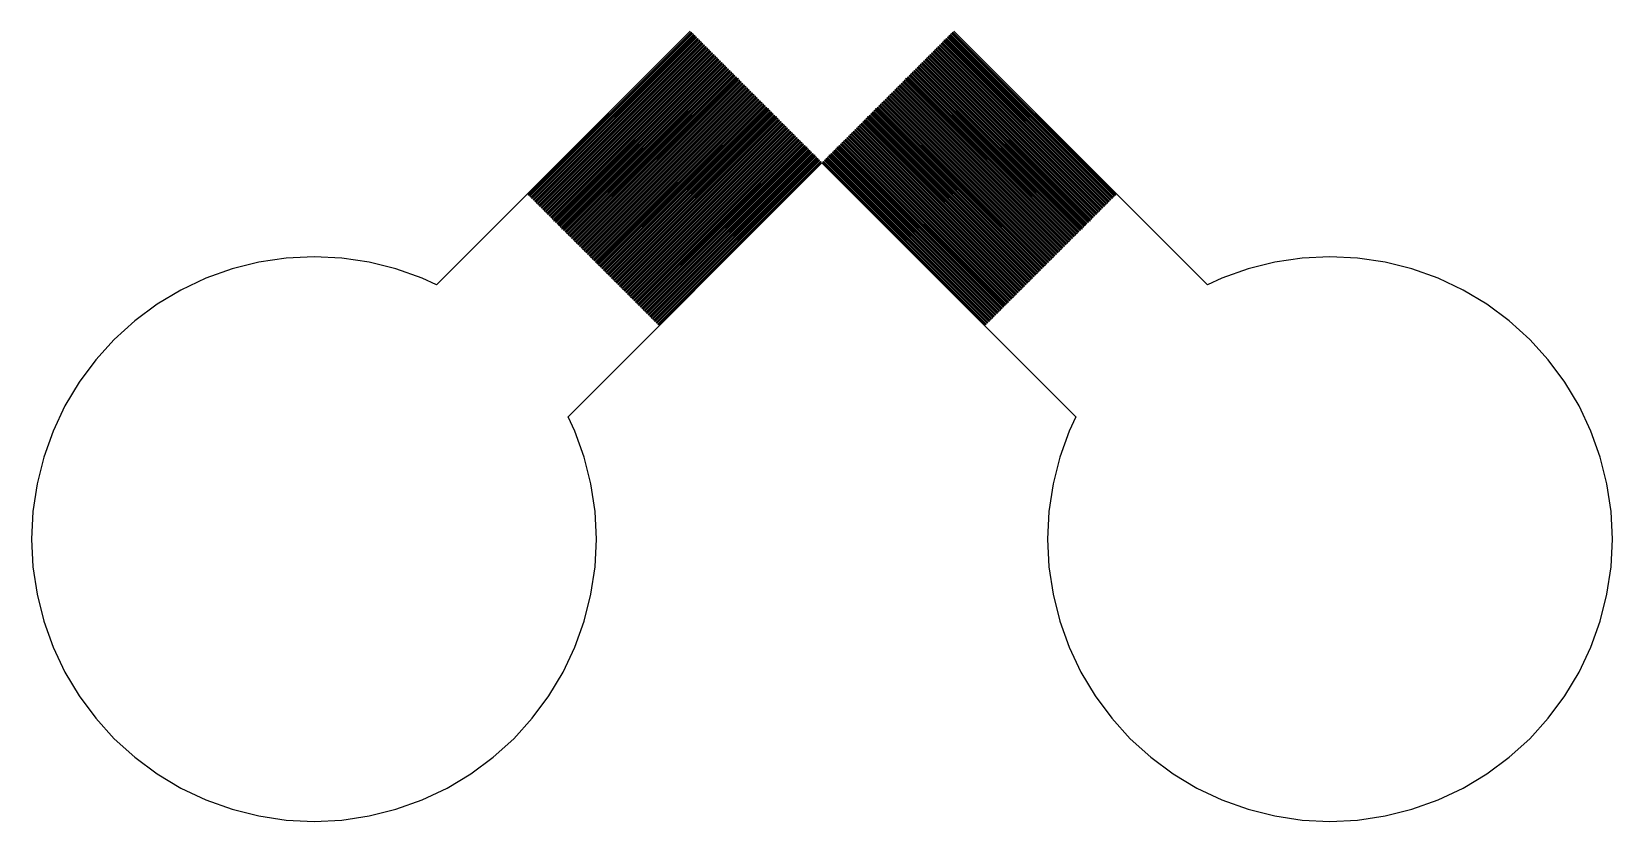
# Model space of a CAD drawing. Extents: x -73 to 181, y -8 to 80.
# Drawn here: x 2 to 16, y 56 to 63 of the extents above; entities that cross this region are included whole.
import ezdxf

# ---------------------------------------------------------------- set-up
doc = ezdxf.new("R2010")
doc.units = 0

msp = doc.modelspace()

# ---------------------------------------------------------------- linework, layer by layer
for p, q in [((7.83327, 63), (5.58597, 60.7527)), ((6.39996, 61.5525), (7.84035, 62.9929)), ((7.84741, 62.9858), (6.40704, 61.5455)), ((6.41411, 61.5384), (7.85448, 62.9788)), ((7.84035, 62.9929), (7.84741, 62.9858)), ((7.85448, 62.9788), (7.86156, 62.9717)), ((10.1384, 62.9717), (10.1455, 62.9788)), ((10.1455, 62.9788), (11.5859, 61.5384)), ((10.1526, 62.9858), (10.1596, 62.9929)), ((11.5929, 61.5455), (10.1526, 62.9858)), ((10.1596, 62.9929), (11.6, 61.5525)), ((12.414, 60.7527), (10.1667, 63)), ((7.86156, 62.9717), (6.42119, 61.5313)), ((6.42825, 61.5243), (7.86862, 62.9646)), ((7.8757, 62.9576), (6.43532, 61.5172)), ((6.4424, 61.5101), (7.88277, 62.9505)), ((7.88985, 62.9434), (6.44946, 61.5031)), ((6.45654, 61.496), (7.89691, 62.9363)), ((7.90399, 62.9293), (6.46361, 61.4889)), ((6.47067, 61.4818), (7.91106, 62.9222)), ((7.91814, 62.9151), (6.47775, 61.4747)), ((6.48482, 61.4677), (7.9252, 62.9081)), ((7.93227, 62.901), (6.49188, 61.4606)), ((6.49896, 61.4535), (7.93935, 62.8939)), ((7.94641, 62.8869), (6.50603, 61.4465)), ((6.51309, 61.4394), (7.95348, 62.8798)), ((7.96056, 62.8727), (6.52017, 61.4323)), ((6.52724, 61.4253), (7.96762, 62.8656)), ((7.97469, 62.8586), (6.53432, 61.4182)), ((6.54138, 61.4111), (7.98177, 62.8515)), ((7.98883, 62.8444), (6.54846, 61.4041)), ((6.55554, 61.397), (7.99591, 62.8374)), ((7.86862, 62.9646), (7.8757, 62.9576)), ((7.88277, 62.9505), (7.88985, 62.9434)), ((7.89691, 62.9363), (7.90399, 62.9293)), ((7.91106, 62.9222), (7.91814, 62.9151)), ((7.9252, 62.9081), (7.93227, 62.901)), ((7.93935, 62.8939), (7.94641, 62.8869)), ((7.95348, 62.8798), (7.96056, 62.8727)), ((7.96762, 62.8656), (7.97469, 62.8586)), ((7.98177, 62.8515), (7.98883, 62.8444)), ((7.99591, 62.8374), (8.00298, 62.8303)), ((9.99701, 62.8303), (10.0041, 62.8374)), ((10.0041, 62.8374), (11.4444, 61.397)), ((10.0112, 62.8444), (10.0182, 62.8515)), ((11.4515, 61.4041), (10.0112, 62.8444)), ((10.0182, 62.8515), (11.4586, 61.4111)), ((10.0253, 62.8586), (10.0324, 62.8656)), ((11.4657, 61.4182), (10.0253, 62.8586)), ((10.0324, 62.8656), (11.4727, 61.4253)), ((10.0394, 62.8727), (10.0465, 62.8798)), ((11.4798, 61.4323), (10.0394, 62.8727)), ((10.0465, 62.8798), (11.4869, 61.4394)), ((10.0536, 62.8869), (10.0606, 62.8939)), ((11.494, 61.4465), (10.0536, 62.8869)), ((10.0606, 62.8939), (11.501, 61.4535)), ((10.0677, 62.901), (10.0748, 62.9081)), ((11.5081, 61.4606), (10.0677, 62.901)), ((10.0748, 62.9081), (11.5152, 61.4677)), ((10.0818, 62.9151), (10.0889, 62.9222)), ((11.5222, 61.4747), (10.0818, 62.9151)), ((10.0889, 62.9222), (11.5293, 61.4818)), ((10.096, 62.9293), (10.1031, 62.9363)), ((11.5364, 61.4889), (10.096, 62.9293)), ((10.1031, 62.9363), (11.5434, 61.496)), ((10.1101, 62.9434), (10.1172, 62.9505)), ((11.5505, 61.5031), (10.1101, 62.9434)), ((10.1172, 62.9505), (11.5576, 61.5101)), ((10.1243, 62.9576), (10.1314, 62.9646)), ((11.5647, 61.5172), (10.1243, 62.9576)), ((10.1314, 62.9646), (11.5717, 61.5243)), ((11.5788, 61.5313), (10.1384, 62.9717)), ((8.00298, 62.8303), (6.56261, 61.3899)), ((6.56967, 61.3828), (8.01004, 62.8232)), ((8.01712, 62.8161), (6.57675, 61.3758)), ((6.58382, 61.3687), (8.02419, 62.8091)), ((8.03127, 62.802), (6.59088, 61.3616)), ((6.59796, 61.3546), (8.03833, 62.7949)), ((8.04541, 62.7879), (6.60503, 61.3475)), ((6.61209, 61.3404), (8.05247, 62.7808)), ((8.05956, 62.7737), (6.61917, 61.3333)), ((6.62624, 61.3263), (8.06662, 62.7666)), ((8.0737, 62.7596), (6.63332, 61.3192)), ((6.64038, 61.3121), (8.08076, 62.7525)), ((8.08783, 62.7454), (6.64745, 61.3051)), ((6.65453, 61.298), (8.09491, 62.7384)), ((8.10197, 62.7313), (6.66159, 61.2909)), ((6.66867, 61.2838), (8.10904, 62.7242)), ((8.11612, 62.7171), (6.67574, 61.2768)), ((6.68282, 61.2697), (8.12318, 62.7101)), ((8.13025, 62.703), (6.68988, 61.2626)), ((6.69696, 61.2556), (8.13733, 62.6959)), ((8.01004, 62.8232), (8.01712, 62.8161)), ((8.02419, 62.8091), (8.03127, 62.802)), ((8.03833, 62.7949), (8.04541, 62.7879)), ((8.05247, 62.7808), (8.05956, 62.7737)), ((8.06662, 62.7666), (8.0737, 62.7596)), ((8.08076, 62.7525), (8.08783, 62.7454)), ((8.09491, 62.7384), (8.10197, 62.7313)), ((8.10904, 62.7242), (8.11612, 62.7171)), ((8.12318, 62.7101), (8.13025, 62.703)), ((8.13733, 62.6959), (8.14439, 62.6889)), ((9.85559, 62.6889), (9.86266, 62.6959)), ((9.86266, 62.6959), (11.303, 61.2556)), ((9.86974, 62.703), (9.8768, 62.7101)), ((11.3101, 61.2626), (9.86974, 62.703)), ((9.8768, 62.7101), (11.3172, 61.2697)), ((9.88387, 62.7171), (9.89095, 62.7242)), ((11.3242, 61.2768), (9.88387, 62.7171)), ((9.89095, 62.7242), (11.3313, 61.2838)), ((9.89801, 62.7313), (9.90508, 62.7384)), ((11.3384, 61.2909), (9.89801, 62.7313)), ((9.90508, 62.7384), (11.3455, 61.298)), ((9.91216, 62.7454), (9.91922, 62.7525)), ((11.3525, 61.3051), (9.91216, 62.7454)), ((9.91922, 62.7525), (11.3596, 61.3121)), ((9.92628, 62.7596), (9.93336, 62.7666)), ((11.3667, 61.3192), (9.92628, 62.7596)), ((9.93336, 62.7666), (11.3737, 61.3263)), ((9.94043, 62.7737), (9.94751, 62.7808)), ((11.3808, 61.3333), (9.94043, 62.7737)), ((9.94751, 62.7808), (11.3879, 61.3404)), ((9.95457, 62.7879), (9.96165, 62.7949)), ((11.395, 61.3475), (9.95457, 62.7879)), ((9.96165, 62.7949), (11.402, 61.3546)), ((9.96872, 62.802), (9.9758, 62.8091)), ((11.4091, 61.3616), (9.96872, 62.802)), ((9.9758, 62.8091), (11.4162, 61.3687)), ((9.98286, 62.8161), (9.98994, 62.8232)), ((11.4232, 61.3758), (9.98286, 62.8161)), ((9.98994, 62.8232), (11.4303, 61.3828)), ((11.4374, 61.3899), (9.99701, 62.8303)), ((8.14439, 62.6889), (6.70403, 61.2485)), ((6.71109, 61.2414), (8.15147, 62.6818)), ((8.15854, 62.6747), (6.71817, 61.2343)), ((6.72523, 61.2273), (8.16562, 62.6676)), ((8.17268, 62.6606), (6.73232, 61.2202)), ((6.73938, 61.2131), (8.17976, 62.6535)), ((8.18683, 62.6464), (6.74644, 61.2061)), ((6.75352, 61.199), (8.19391, 62.6394)), ((8.20097, 62.6323), (6.76059, 61.1919)), ((6.76765, 61.1848), (8.20804, 62.6252)), ((8.21512, 62.6181), (6.77473, 61.1778)), ((6.7818, 61.1707), (8.22218, 62.6111)), ((8.22925, 62.604), (6.78886, 61.1636)), ((6.79594, 61.1566), (8.23633, 62.5969)), ((8.24339, 62.5899), (6.80301, 61.1495)), ((6.81009, 61.1424), (8.25047, 62.5828)), ((8.25754, 62.5757), (6.81715, 61.1353)), ((6.82423, 61.1283), (8.2646, 62.5686)), ((8.27168, 62.5616), (6.8313, 61.1212)), ((8.15147, 62.6818), (8.15854, 62.6747)), ((8.16562, 62.6676), (8.17268, 62.6606)), ((8.17976, 62.6535), (8.18683, 62.6464)), ((8.19391, 62.6394), (8.20097, 62.6323)), ((8.20804, 62.6252), (8.21512, 62.6181)), ((8.22218, 62.6111), (8.22925, 62.604)), ((8.23633, 62.5969), (8.24339, 62.5899)), ((8.25047, 62.5828), (8.25754, 62.5757)), ((8.2646, 62.5686), (8.27168, 62.5616)), ((9.7283, 62.5616), (9.73538, 62.5686)), ((11.1687, 61.1212), (9.7283, 62.5616)), ((9.73538, 62.5686), (11.1758, 61.1283)), ((9.74245, 62.5757), (9.74951, 62.5828)), ((11.1828, 61.1353), (9.74245, 62.5757)), ((9.74951, 62.5828), (11.1899, 61.1424)), ((9.75659, 62.5899), (9.76366, 62.5969)), ((11.197, 61.1495), (9.75659, 62.5899)), ((9.76366, 62.5969), (11.204, 61.1566)), ((9.77074, 62.604), (9.7778, 62.6111)), ((11.2111, 61.1636), (9.77074, 62.604)), ((9.7778, 62.6111), (11.2182, 61.1707)), ((9.78487, 62.6181), (9.79195, 62.6252)), ((11.2253, 61.1778), (9.78487, 62.6181)), ((9.79195, 62.6252), (11.2323, 61.1848)), ((9.79901, 62.6323), (9.80608, 62.6394)), ((11.2394, 61.1919), (9.79901, 62.6323)), ((9.80608, 62.6394), (11.2465, 61.199)), ((9.81316, 62.6464), (9.82022, 62.6535)), ((11.2535, 61.2061), (9.81316, 62.6464)), ((9.82022, 62.6535), (11.2606, 61.2131)), ((9.8273, 62.6606), (9.83437, 62.6676)), ((11.2677, 61.2202), (9.8273, 62.6606)), ((9.83437, 62.6676), (11.2747, 61.2273)), ((9.84145, 62.6747), (9.84851, 62.6818)), ((11.2818, 61.2343), (9.84145, 62.6747)), ((9.84851, 62.6818), (11.2889, 61.2414)), ((11.296, 61.2485), (9.85559, 62.6889)), ((6.83838, 61.1141), (8.27875, 62.5545)), ((8.28581, 62.5474), (6.84544, 61.1071)), ((6.85252, 61.1), (8.29289, 62.5404)), ((8.29996, 62.5333), (6.85959, 61.0929)), ((6.86665, 61.0859), (8.30704, 62.5262)), ((8.3141, 62.5191), (6.87373, 61.0788)), ((6.8808, 61.0717), (8.32118, 62.5121)), ((8.32825, 62.505), (6.88786, 61.0646)), ((6.89494, 61.0576), (8.33533, 62.4979)), ((8.34239, 62.4909), (6.90201, 61.0505)), ((6.90909, 61.0434), (8.34947, 62.4838)), ((8.35654, 62.4767), (6.91615, 61.0363)), ((6.92322, 61.0293), (8.3636, 62.4697)), ((8.37068, 62.4626), (6.9303, 61.0222)), ((6.93736, 61.0151), (8.37775, 62.4555)), ((8.38481, 62.4485), (6.94443, 61.0081)), ((6.95151, 61.001), (8.39189, 62.4414)), ((8.39896, 62.4343), (6.95857, 60.9939)), ((6.96565, 60.9869), (8.40602, 62.4272)), ((8.4131, 62.4202), (6.97272, 60.9798)), ((8.27875, 62.5545), (8.28581, 62.5474)), ((8.29289, 62.5404), (8.29996, 62.5333)), ((8.30704, 62.5262), (8.3141, 62.5191)), ((8.32118, 62.5121), (8.32825, 62.505)), ((8.33533, 62.4979), (8.34239, 62.4909)), ((8.34947, 62.4838), (8.35654, 62.4767)), ((8.3636, 62.4697), (8.37068, 62.4626)), ((8.37775, 62.4555), (8.38481, 62.4485)), ((8.39189, 62.4414), (8.39896, 62.4343)), ((8.40602, 62.4272), (8.4131, 62.4202)), ((9.58688, 62.4202), (9.59396, 62.4272)), ((11.0273, 60.9798), (9.58688, 62.4202)), ((9.59396, 62.4272), (11.0343, 60.9869)), ((9.60103, 62.4343), (9.60809, 62.4414)), ((11.0414, 60.9939), (9.60103, 62.4343)), ((9.60809, 62.4414), (11.0485, 61.001)), ((9.61517, 62.4485), (9.62224, 62.4555)), ((11.0556, 61.0081), (9.61517, 62.4485)), ((9.62224, 62.4555), (11.0626, 61.0151)), ((9.6293, 62.4626), (9.63638, 62.4697)), ((11.0697, 61.0222), (9.6293, 62.4626)), ((9.63638, 62.4697), (11.0768, 61.0293)), ((9.64345, 62.4767), (9.65051, 62.4838)), ((11.0838, 61.0363), (9.64345, 62.4767)), ((9.65051, 62.4838), (11.0909, 61.0434)), ((9.65759, 62.4909), (9.66466, 62.4979)), ((11.098, 61.0505), (9.65759, 62.4909)), ((9.66466, 62.4979), (11.105, 61.0576)), ((9.67174, 62.505), (9.6788, 62.5121)), ((11.1121, 61.0646), (9.67174, 62.505)), ((9.6788, 62.5121), (11.1192, 61.0717)), ((9.68588, 62.5191), (9.69295, 62.5262)), ((11.1263, 61.0788), (9.68588, 62.5191)), ((9.69295, 62.5262), (11.1333, 61.0859)), ((9.70003, 62.5333), (9.70709, 62.5404)), ((11.1404, 61.0929), (9.70003, 62.5333)), ((9.70709, 62.5404), (11.1475, 61.1)), ((9.71417, 62.5474), (9.72124, 62.5545)), ((11.1545, 61.1071), (9.71417, 62.5474)), ((9.72124, 62.5545), (11.1616, 61.1141)), ((6.97978, 60.9727), (8.42017, 62.4131)), ((8.42723, 62.406), (6.98686, 60.9657)), ((6.99393, 60.9586), (8.43431, 62.399)), ((8.44138, 62.3919), (7.00099, 60.9515)), ((7.00807, 60.9444), (8.44846, 62.3848)), ((8.45552, 62.3777), (7.01514, 60.9374)), ((7.0222, 60.9303), (8.46259, 62.3707)), ((8.46967, 62.3636), (7.02928, 60.9232)), ((7.03635, 60.9162), (8.47673, 62.3565)), ((8.4838, 62.3495), (7.04341, 60.9091)), ((7.05049, 60.902), (8.49088, 62.3424)), ((8.49794, 62.3353), (7.05756, 60.8949)), ((7.06464, 60.8879), (8.50502, 62.3282)), ((8.51208, 62.3212), (7.0717, 60.8808)), ((7.07878, 60.8737), (8.51915, 62.3141)), ((8.52623, 62.307), (7.08586, 60.8667)), ((7.09293, 60.8596), (8.53329, 62.3)), ((8.54036, 62.2929), (7.09999, 60.8525)), ((7.10707, 60.8454), (8.54744, 62.2858)), ((8.5545, 62.2787), (7.11414, 60.8384)), ((8.42017, 62.4131), (8.42723, 62.406)), ((8.43431, 62.399), (8.44138, 62.3919)), ((8.44846, 62.3848), (8.45552, 62.3777)), ((8.46259, 62.3707), (8.46967, 62.3636)), ((8.47673, 62.3565), (8.4838, 62.3495)), ((8.49088, 62.3424), (8.49794, 62.3353)), ((8.50502, 62.3282), (8.51208, 62.3212)), ((8.51915, 62.3141), (8.52623, 62.307)), ((8.53329, 62.3), (8.54036, 62.2929)), ((8.54744, 62.2858), (8.5545, 62.2787)), ((9.44548, 62.2787), (9.45255, 62.2858)), ((10.8858, 60.8384), (9.44548, 62.2787)), ((9.45255, 62.2858), (10.8929, 60.8454)), ((9.45963, 62.2929), (9.46669, 62.3)), ((10.9, 60.8525), (9.45963, 62.2929)), ((9.46669, 62.3), (10.9071, 60.8596)), ((9.47375, 62.307), (9.48083, 62.3141)), ((10.9141, 60.8667), (9.47375, 62.307)), ((9.48083, 62.3141), (10.9212, 60.8737)), ((9.4879, 62.3212), (9.49496, 62.3282)), ((10.9283, 60.8808), (9.4879, 62.3212)), ((9.49496, 62.3282), (10.9353, 60.8879)), ((9.50204, 62.3353), (9.50911, 62.3424)), ((10.9424, 60.8949), (9.50204, 62.3353)), ((9.50911, 62.3424), (10.9495, 60.902)), ((9.51619, 62.3495), (9.52325, 62.3565)), ((10.9566, 60.9091), (9.51619, 62.3495)), ((9.52325, 62.3565), (10.9636, 60.9162)), ((9.53032, 62.3636), (9.5374, 62.3707)), ((10.9707, 60.9232), (9.53032, 62.3636)), ((9.5374, 62.3707), (10.9778, 60.9303)), ((9.54446, 62.3777), (9.55153, 62.3848)), ((10.9848, 60.9374), (9.54446, 62.3777)), ((9.55153, 62.3848), (10.9919, 60.9444)), ((9.55861, 62.3919), (9.56567, 62.399)), ((10.999, 60.9515), (9.55861, 62.3919)), ((9.56567, 62.399), (11.0061, 60.9586)), ((9.57275, 62.406), (9.57982, 62.4131)), ((11.0131, 60.9657), (9.57275, 62.406)), ((9.57982, 62.4131), (11.0202, 60.9727)), ((7.1212, 60.8313), (8.56158, 62.2717)), ((8.56865, 62.2646), (7.12828, 60.8242)), ((7.13535, 60.8172), (8.57573, 62.2575)), ((8.58279, 62.2505), (7.14241, 60.8101)), ((7.14949, 60.803), (8.58987, 62.2434)), ((8.59694, 62.2363), (7.15656, 60.7959)), ((7.16364, 60.7889), (8.60402, 62.2292)), ((8.61108, 62.2222), (7.1707, 60.7818)), ((7.17776, 60.7747), (8.61815, 62.2151)), ((8.62523, 62.208), (7.18484, 60.7677)), ((7.19191, 60.7606), (8.63229, 62.201)), ((8.63936, 62.1939), (7.19899, 60.7535)), ((7.20605, 60.7464), (8.64644, 62.1868)), ((8.6535, 62.1798), (7.21313, 60.7394)), ((7.2202, 60.7323), (8.66057, 62.1727)), ((8.66765, 62.1656), (7.22728, 60.7252)), ((7.23434, 60.7182), (8.67471, 62.1585)), ((8.68179, 62.1515), (7.24142, 60.7111)), ((7.24849, 60.704), (8.68886, 62.1444)), ((8.69594, 62.1373), (7.25555, 60.697)), ((8.56158, 62.2717), (8.56865, 62.2646)), ((8.57573, 62.2575), (8.58279, 62.2505)), ((8.58987, 62.2434), (8.59694, 62.2363)), ((8.60402, 62.2292), (8.61108, 62.2222)), ((8.61815, 62.2151), (8.62523, 62.208)), ((8.63229, 62.201), (8.63936, 62.1939)), ((8.64644, 62.1868), (8.6535, 62.1798)), ((8.66057, 62.1727), (8.66765, 62.1656)), ((8.67471, 62.1585), (8.68179, 62.1515)), ((8.68886, 62.1444), (8.69594, 62.1373)), ((9.30405, 62.1373), (9.31113, 62.1444)), ((10.7444, 60.697), (9.30405, 62.1373)), ((9.31113, 62.1444), (10.7515, 60.704)), ((9.31819, 62.1515), (9.32527, 62.1585)), ((10.7586, 60.7111), (9.31819, 62.1515)), ((9.32527, 62.1585), (10.7656, 60.7182)), ((9.33234, 62.1656), (9.33942, 62.1727)), ((10.7727, 60.7252), (9.33234, 62.1656)), ((9.33942, 62.1727), (10.7798, 60.7323)), ((9.34648, 62.1798), (9.35355, 62.1868)), ((10.7868, 60.7394), (9.34648, 62.1798)), ((9.35355, 62.1868), (10.7939, 60.7464)), ((9.36063, 62.1939), (9.36769, 62.201)), ((10.801, 60.7535), (9.36063, 62.1939)), ((9.36769, 62.201), (10.8081, 60.7606)), ((9.37476, 62.208), (9.38184, 62.2151)), ((10.8151, 60.7677), (9.37476, 62.208)), ((9.38184, 62.2151), (10.8222, 60.7747)), ((9.3889, 62.2222), (9.39597, 62.2292)), ((10.8293, 60.7818), (9.3889, 62.2222)), ((9.39597, 62.2292), (10.8363, 60.7889)), ((9.40305, 62.2363), (9.41011, 62.2434)), ((10.8434, 60.7959), (9.40305, 62.2363)), ((9.41011, 62.2434), (10.8505, 60.803)), ((9.41719, 62.2505), (9.42426, 62.2575)), ((10.8576, 60.8101), (9.41719, 62.2505)), ((9.42426, 62.2575), (10.8646, 60.8172)), ((9.43134, 62.2646), (9.4384, 62.2717)), ((10.8717, 60.8242), (9.43134, 62.2646)), ((9.4384, 62.2717), (10.8788, 60.8313)), ((7.26263, 60.6899), (8.703, 62.1302)), ((8.71008, 62.1232), (7.2697, 60.6828)), ((7.27676, 60.6757), (8.71715, 62.1161)), ((8.72423, 62.109), (7.28384, 60.6687)), ((7.29091, 60.6616), (8.73129, 62.102)), ((8.73836, 62.0949), (7.29797, 60.6545)), ((7.30505, 60.6474), (8.74544, 62.0878)), ((8.7525, 62.0808), (7.31212, 60.6404)), ((7.31918, 60.6333), (8.75957, 62.0737)), ((8.76665, 62.0666), (7.32626, 60.6262)), ((7.33333, 60.6192), (8.77371, 62.0596)), ((8.78079, 62.0525), (7.34041, 60.6121)), ((7.34747, 60.605), (8.78786, 62.0454)), ((8.79492, 62.0383), (7.35455, 60.598)), ((7.36162, 60.5909), (8.802, 62.0313)), ((8.80907, 62.0242), (7.3687, 60.5838)), ((7.37576, 60.5768), (8.81613, 62.0171)), ((8.82321, 62.01), (7.38284, 60.5697)), ((7.38991, 60.5626), (8.83028, 62.003)), ((8.83736, 61.9959), (7.39697, 60.5555)), ((8.703, 62.1302), (8.71008, 62.1232)), ((8.71715, 62.1161), (8.72423, 62.109)), ((8.73129, 62.102), (8.73836, 62.0949)), ((8.74544, 62.0878), (8.7525, 62.0808)), ((8.75957, 62.0737), (8.76665, 62.0666)), ((8.77371, 62.0596), (8.78079, 62.0525)), ((8.78786, 62.0454), (8.79492, 62.0383)), ((8.802, 62.0313), (8.80907, 62.0242)), ((8.81613, 62.0171), (8.82321, 62.01)), ((8.83028, 62.003), (8.83736, 61.9959)), ((9.16263, 61.9959), (9.16971, 62.003)), ((10.603, 60.5555), (9.16263, 61.9959)), ((9.16971, 62.003), (10.6101, 60.5626)), ((9.17677, 62.01), (9.18385, 62.0171)), ((10.6171, 60.5697), (9.17677, 62.01)), ((9.18385, 62.0171), (10.6242, 60.5768)), ((9.19092, 62.0242), (9.19798, 62.0313)), ((10.6313, 60.5838), (9.19092, 62.0242)), ((9.19798, 62.0313), (10.6384, 60.5909)), ((9.20506, 62.0383), (9.21213, 62.0454)), ((10.6454, 60.598), (9.20506, 62.0383)), ((9.21213, 62.0454), (10.6525, 60.605)), ((9.21919, 62.0525), (9.22627, 62.0596)), ((10.6596, 60.6121), (9.21919, 62.0525)), ((9.22627, 62.0596), (10.6667, 60.6192)), ((9.23334, 62.0666), (9.24042, 62.0737)), ((10.6737, 60.6262), (9.23334, 62.0666)), ((9.24042, 62.0737), (10.6808, 60.6333)), ((9.24748, 62.0808), (9.25455, 62.0878)), ((10.6879, 60.6404), (9.24748, 62.0808)), ((9.25455, 62.0878), (10.6949, 60.6474)), ((9.26163, 62.0949), (9.26869, 62.102)), ((10.702, 60.6545), (9.26163, 62.0949)), ((9.26869, 62.102), (10.7091, 60.6616)), ((9.27576, 62.109), (9.28284, 62.1161)), ((10.7161, 60.6687), (9.27576, 62.109)), ((9.28284, 62.1161), (10.7232, 60.6757)), ((9.2899, 62.1232), (9.29698, 62.1302)), ((10.7303, 60.6828), (9.2899, 62.1232)), ((9.29698, 62.1302), (10.7374, 60.6899)), ((7.40405, 60.5485), (8.84442, 61.9888)), ((8.8515, 61.9818), (7.41112, 60.5414)), ((7.4182, 60.5343), (8.85857, 61.9747)), ((8.86565, 61.9676), (7.42526, 60.5272)), ((7.43233, 60.5202), (8.87271, 61.9606)), ((8.87979, 61.9535), (7.43941, 60.5131)), ((7.44647, 60.506), (8.88686, 61.9464)), ((8.89392, 61.9393), (7.45354, 60.499)), ((7.46062, 60.4919), (8.901, 61.9323)), ((8.90807, 61.9252), (7.46768, 60.4848)), ((7.47475, 60.4778), (8.91513, 61.9181)), ((8.92221, 61.9111), (7.48183, 60.4707)), ((7.48889, 60.4636), (8.92928, 61.904)), ((8.93634, 61.8969), (7.49597, 60.4565)), ((7.50305, 60.4495), (8.94342, 61.8898)), ((8.95049, 61.8828), (7.51012, 60.4424)), ((7.5172, 60.4353), (8.95757, 61.8757)), ((8.96463, 61.8686), (7.52426, 60.4283)), ((7.53133, 60.4212), (8.97169, 61.8616)), ((8.84442, 61.9888), (8.8515, 61.9818)), ((8.85857, 61.9747), (8.86565, 61.9676)), ((8.87271, 61.9606), (8.87979, 61.9535)), ((8.88686, 61.9464), (8.89392, 61.9393)), ((8.901, 61.9323), (8.90807, 61.9252)), ((8.91513, 61.9181), (8.92221, 61.9111)), ((8.92928, 61.904), (8.93634, 61.8969)), ((8.94342, 61.8898), (8.95049, 61.8828)), ((8.95757, 61.8757), (8.96463, 61.8686)), ((8.97169, 61.8616), (8.97878, 61.8545)), ((9.02121, 61.8545), (9.02829, 61.8616)), ((9.02829, 61.8616), (10.4687, 60.4212)), ((9.03535, 61.8686), (9.04242, 61.8757)), ((10.4757, 60.4283), (9.03535, 61.8686)), ((9.04242, 61.8757), (10.4828, 60.4353)), ((9.0495, 61.8828), (9.05656, 61.8898)), ((10.4899, 60.4424), (9.0495, 61.8828)), ((9.05656, 61.8898), (10.4969, 60.4495)), ((9.06364, 61.8969), (9.07071, 61.904)), ((10.504, 60.4565), (9.06364, 61.8969)), ((9.07071, 61.904), (10.5111, 60.4636)), ((9.07777, 61.9111), (9.08485, 61.9181)), ((10.5182, 60.4707), (9.07777, 61.9111)), ((9.08485, 61.9181), (10.5252, 60.4778)), ((9.09192, 61.9252), (9.09898, 61.9323)), ((10.5323, 60.4848), (9.09192, 61.9252)), ((9.09898, 61.9323), (10.5394, 60.4919)), ((9.10606, 61.9393), (9.11313, 61.9464)), ((10.5464, 60.499), (9.10606, 61.9393)), ((9.11313, 61.9464), (10.5535, 60.506)), ((9.12019, 61.9535), (9.12727, 61.9606)), ((10.5606, 60.5131), (9.12019, 61.9535)), ((9.12727, 61.9606), (10.5677, 60.5202)), ((9.13434, 61.9676), (9.14142, 61.9747)), ((10.5747, 60.5272), (9.13434, 61.9676)), ((9.14142, 61.9747), (10.5818, 60.5343)), ((9.14848, 61.9818), (9.15556, 61.9888)), ((10.5889, 60.5414), (9.14848, 61.9818)), ((9.15556, 61.9888), (10.5959, 60.5485)), ((6.75269, 59.586), (9, 61.8333)), ((8.97878, 61.8545), (7.53841, 60.4141)), ((7.54547, 60.407), (8.98584, 61.8474)), ((8.99292, 61.8403), (7.55254, 60.4)), ((8.98584, 61.8474), (8.99292, 61.8403)), ((9, 61.8333), (11.2473, 59.586)), ((9.00706, 61.8403), (9.01414, 61.8474)), ((10.4474, 60.4), (9.00706, 61.8403)), ((9.01414, 61.8474), (10.4545, 60.407)), ((10.4616, 60.4141), (9.02121, 61.8545)), ((6.40704, 61.5455), (6.39996, 61.5525)), ((6.42119, 61.5313), (6.41411, 61.5384)), ((6.43532, 61.5172), (6.42825, 61.5243)), ((6.44946, 61.5031), (6.4424, 61.5101)), ((6.46361, 61.4889), (6.45654, 61.496)), ((6.47775, 61.4747), (6.47067, 61.4818)), ((6.49188, 61.4606), (6.48482, 61.4677)), ((6.50603, 61.4465), (6.49896, 61.4535)), ((6.52017, 61.4323), (6.51309, 61.4394)), ((11.4869, 61.4394), (11.4798, 61.4323)), ((11.501, 61.4535), (11.494, 61.4465)), ((11.5152, 61.4677), (11.5081, 61.4606)), ((11.5293, 61.4818), (11.5222, 61.4747)), ((11.5434, 61.496), (11.5364, 61.4889)), ((11.5576, 61.5101), (11.5505, 61.5031)), ((11.5717, 61.5243), (11.5647, 61.5172)), ((11.5859, 61.5384), (11.5788, 61.5313)), ((11.6, 61.5525), (11.5929, 61.5455)), ((6.53432, 61.4182), (6.52724, 61.4253)), ((6.54846, 61.4041), (6.54138, 61.4111)), ((6.56261, 61.3899), (6.55554, 61.397)), ((6.57675, 61.3758), (6.56967, 61.3828)), ((6.59088, 61.3616), (6.58382, 61.3687)), ((6.60503, 61.3475), (6.59796, 61.3546)), ((6.61917, 61.3333), (6.61209, 61.3404)), ((6.63332, 61.3192), (6.62624, 61.3263)), ((6.64745, 61.3051), (6.64038, 61.3121)), ((6.66159, 61.2909), (6.65453, 61.298)), ((11.3455, 61.298), (11.3384, 61.2909)), ((11.3596, 61.3121), (11.3525, 61.3051)), ((11.3737, 61.3263), (11.3667, 61.3192)), ((11.3879, 61.3404), (11.3808, 61.3333)), ((11.402, 61.3546), (11.395, 61.3475)), ((11.4162, 61.3687), (11.4091, 61.3616)), ((11.4303, 61.3828), (11.4232, 61.3758)), ((11.4444, 61.397), (11.4374, 61.3899)), ((11.4586, 61.4111), (11.4515, 61.4041)), ((11.4727, 61.4253), (11.4657, 61.4182)), ((6.67574, 61.2768), (6.66867, 61.2838)), ((6.68988, 61.2626), (6.68282, 61.2697)), ((6.70403, 61.2485), (6.69696, 61.2556)), ((6.71817, 61.2343), (6.71109, 61.2414)), ((6.73232, 61.2202), (6.72523, 61.2273)), ((6.74644, 61.2061), (6.73938, 61.2131)), ((6.76059, 61.1919), (6.75352, 61.199)), ((6.77473, 61.1778), (6.76765, 61.1848)), ((6.78886, 61.1636), (6.7818, 61.1707)), ((6.80301, 61.1495), (6.79594, 61.1566)), ((11.204, 61.1566), (11.197, 61.1495)), ((11.2182, 61.1707), (11.2111, 61.1636)), ((11.2323, 61.1848), (11.2253, 61.1778)), ((11.2465, 61.199), (11.2394, 61.1919)), ((11.2606, 61.2131), (11.2535, 61.2061)), ((11.2747, 61.2273), (11.2677, 61.2202)), ((11.2889, 61.2414), (11.2818, 61.2343)), ((11.303, 61.2556), (11.296, 61.2485)), ((11.3172, 61.2697), (11.3101, 61.2626)), ((11.3313, 61.2838), (11.3242, 61.2768)), ((6.81715, 61.1353), (6.81009, 61.1424)), ((6.8313, 61.1212), (6.82423, 61.1283)), ((6.84544, 61.1071), (6.83838, 61.1141)), ((6.85959, 61.0929), (6.85252, 61.1)), ((6.87373, 61.0788), (6.86665, 61.0859)), ((6.88786, 61.0646), (6.8808, 61.0717)), ((6.90201, 61.0505), (6.89494, 61.0576)), ((6.91615, 61.0363), (6.90909, 61.0434)), ((6.9303, 61.0222), (6.92322, 61.0293)), ((11.0768, 61.0293), (11.0697, 61.0222)), ((11.0909, 61.0434), (11.0838, 61.0363)), ((11.105, 61.0576), (11.098, 61.0505)), ((11.1192, 61.0717), (11.1121, 61.0646)), ((11.1333, 61.0859), (11.1263, 61.0788)), ((11.1475, 61.1), (11.1404, 61.0929)), ((11.1616, 61.1141), (11.1545, 61.1071)), ((11.1758, 61.1283), (11.1687, 61.1212)), ((11.1899, 61.1424), (11.1828, 61.1353)), ((3.7771, 60.8951), (3.5461, 60.8125)), ((4.01508, 60.9547), (3.7771, 60.8951)), ((4.25777, 60.9908), (4.01508, 60.9547)), ((4.50281, 61.0028), (4.25777, 60.9908)), ((4.74786, 60.9908), (4.50281, 61.0028)), ((4.99054, 60.9548), (4.74786, 60.9908)), ((5.22852, 60.8951), (4.99054, 60.9548)), ((5.45952, 60.8125), (5.22852, 60.8951)), ((6.94443, 61.0081), (6.93736, 61.0151)), ((6.95857, 60.9939), (6.95151, 61.001)), ((6.97272, 60.9798), (6.96565, 60.9869)), ((6.98686, 60.9657), (6.97978, 60.9727)), ((7.00099, 60.9515), (6.99393, 60.9586)), ((7.01514, 60.9374), (7.00807, 60.9444)), ((7.02928, 60.9232), (7.0222, 60.9303)), ((7.04341, 60.9091), (7.03635, 60.9162)), ((7.05756, 60.8949), (7.05049, 60.902)), ((7.0717, 60.8808), (7.06464, 60.8879)), ((10.9353, 60.8879), (10.9283, 60.8808)), ((10.9495, 60.902), (10.9424, 60.8949)), ((10.9636, 60.9162), (10.9566, 60.9091)), ((10.9778, 60.9303), (10.9707, 60.9232)), ((10.9919, 60.9444), (10.9848, 60.9374)), ((11.0061, 60.9586), (10.999, 60.9515)), ((11.0202, 60.9727), (11.0131, 60.9657)), ((11.0343, 60.9869), (11.0273, 60.9798)), ((11.0485, 61.001), (11.0414, 60.9939)), ((11.0626, 61.0151), (11.0556, 61.0081)), ((12.7715, 60.8951), (12.5405, 60.8125)), ((13.0094, 60.9548), (12.7715, 60.8951)), ((13.2521, 60.9908), (13.0094, 60.9548)), ((13.4972, 61.0028), (13.2521, 60.9908)), ((13.7422, 60.9908), (13.4972, 61.0028)), ((13.9849, 60.9547), (13.7422, 60.9908)), ((14.2229, 60.8951), (13.9849, 60.9547)), ((14.4539, 60.8125), (14.2229, 60.8951)), ((3.5461, 60.8125), (3.32431, 60.7076)), ((5.58597, 60.7527), (5.45952, 60.8125)), ((7.08586, 60.8667), (7.07878, 60.8737)), ((7.09999, 60.8525), (7.09293, 60.8596)), ((7.11414, 60.8384), (7.10707, 60.8454)), ((7.12828, 60.8242), (7.1212, 60.8313)), ((7.14241, 60.8101), (7.13535, 60.8172)), ((7.15656, 60.7959), (7.14949, 60.803)), ((7.1707, 60.7818), (7.16364, 60.7889)), ((7.18484, 60.7677), (7.17776, 60.7747)), ((7.19899, 60.7535), (7.19191, 60.7606)), ((7.21313, 60.7394), (7.20605, 60.7464)), ((10.7939, 60.7464), (10.7868, 60.7394)), ((10.8081, 60.7606), (10.801, 60.7535)), ((10.8222, 60.7747), (10.8151, 60.7677)), ((10.8363, 60.7889), (10.8293, 60.7818)), ((10.8505, 60.803), (10.8434, 60.7959)), ((10.8646, 60.8172), (10.8576, 60.8101)), ((10.8788, 60.8313), (10.8717, 60.8242)), ((10.8929, 60.8454), (10.8858, 60.8384)), ((10.9071, 60.8596), (10.9, 60.8525)), ((10.9212, 60.8737), (10.9141, 60.8667)), ((12.5405, 60.8125), (12.414, 60.7527)), ((14.6757, 60.7076), (14.4539, 60.8125)), ((3.32431, 60.7076), (3.11388, 60.5815)), ((7.22728, 60.7252), (7.2202, 60.7323)), ((7.24142, 60.7111), (7.23434, 60.7182)), ((7.25555, 60.697), (7.24849, 60.704)), ((7.2697, 60.6828), (7.26263, 60.6899)), ((7.28384, 60.6687), (7.27676, 60.6757)), ((7.29797, 60.6545), (7.29091, 60.6616)), ((7.31212, 60.6404), (7.30505, 60.6474)), ((7.32626, 60.6262), (7.31918, 60.6333)), ((7.34041, 60.6121), (7.33333, 60.6192)), ((7.35455, 60.598), (7.34747, 60.605)), ((10.6525, 60.605), (10.6454, 60.598)), ((10.6667, 60.6192), (10.6596, 60.6121)), ((10.6808, 60.6333), (10.6737, 60.6262)), ((10.6949, 60.6474), (10.6879, 60.6404)), ((10.7091, 60.6616), (10.702, 60.6545)), ((10.7232, 60.6757), (10.7161, 60.6687)), ((10.7374, 60.6899), (10.7303, 60.6828)), ((10.7515, 60.704), (10.7444, 60.697)), ((10.7656, 60.7182), (10.7586, 60.7111)), ((10.7798, 60.7323), (10.7727, 60.7252)), ((14.8861, 60.5815), (14.6757, 60.7076)), ((3.11388, 60.5815), (2.91682, 60.4353)), ((7.3687, 60.5838), (7.36162, 60.5909)), ((7.38284, 60.5697), (7.37576, 60.5768)), ((7.39697, 60.5555), (7.38991, 60.5626)), ((7.41112, 60.5414), (7.40405, 60.5485)), ((7.42526, 60.5272), (7.4182, 60.5343)), ((7.43941, 60.5131), (7.43233, 60.5202)), ((7.45354, 60.499), (7.44647, 60.506)), ((7.46768, 60.4848), (7.46062, 60.4919)), ((7.48183, 60.4707), (7.47475, 60.4778)), ((7.49597, 60.4565), (7.48889, 60.4636)), ((10.5111, 60.4636), (10.504, 60.4565)), ((10.5252, 60.4778), (10.5182, 60.4707)), ((10.5394, 60.4919), (10.5323, 60.4848)), ((10.5535, 60.506), (10.5464, 60.499)), ((10.5677, 60.5202), (10.5606, 60.5131)), ((10.5818, 60.5343), (10.5747, 60.5272)), ((10.5959, 60.5485), (10.5889, 60.5414)), ((10.6101, 60.5626), (10.603, 60.5555)), ((10.6242, 60.5768), (10.6171, 60.5697)), ((10.6384, 60.5909), (10.6313, 60.5838)), ((15.0832, 60.4353), (14.8861, 60.5815)), ((2.91682, 60.4353), (2.73503, 60.2706)), ((7.51012, 60.4424), (7.50305, 60.4495)), ((7.52426, 60.4283), (7.5172, 60.4353)), ((7.53841, 60.4141), (7.53133, 60.4212)), ((7.55254, 60.4), (7.54547, 60.407)), ((10.4545, 60.407), (10.4474, 60.4)), ((10.4687, 60.4212), (10.4616, 60.4141)), ((10.4828, 60.4353), (10.4757, 60.4283)), ((10.4969, 60.4495), (10.4899, 60.4424)), ((15.265, 60.2706), (15.0832, 60.4353)), ((2.73503, 60.2706), (2.57027, 60.0888)), ((15.4297, 60.0888), (15.265, 60.2706)), ((2.57027, 60.0888), (2.42413, 59.8917)), ((15.5759, 59.8917), (15.4297, 60.0888)), ((2.42413, 59.8917), (2.29799, 59.6813)), ((15.702, 59.6813), (15.5759, 59.8917)), ((2.29799, 59.6813), (2.19312, 59.4595)), ((15.8069, 59.4595), (15.702, 59.6813)), ((6.81248, 59.4595), (6.75269, 59.586)), ((11.2473, 59.586), (11.1875, 59.4595)), ((2.19312, 59.4595), (2.11046, 59.2285)), ((6.89514, 59.2285), (6.81248, 59.4595)), ((11.1875, 59.4595), (11.1048, 59.2285)), ((15.8895, 59.2285), (15.8069, 59.4595)), ((2.11046, 59.2285), (2.05084, 58.9905)), ((6.95476, 58.9905), (6.89514, 59.2285)), ((11.1048, 59.2285), (11.0452, 58.9905)), ((15.9491, 58.9905), (15.8895, 59.2285)), ((2.05084, 58.9905), (2.01485, 58.7478)), ((6.99075, 58.7479), (6.95476, 58.9905)), ((11.0452, 58.9905), (11.0092, 58.7479)), ((15.9851, 58.7478), (15.9491, 58.9905)), ((2.01485, 58.7478), (2.00281, 58.5028)), ((7.00279, 58.5028), (6.99075, 58.7479)), ((11.0092, 58.7479), (10.9972, 58.5028)), ((15.9972, 58.5028), (15.9851, 58.7478)), ((2.00281, 58.5028), (2.01485, 58.2578)), ((6.99077, 58.2578), (7.00279, 58.5028)), ((10.9972, 58.5028), (11.0092, 58.2578)), ((15.9851, 58.2578), (15.9972, 58.5028)), ((2.01485, 58.2578), (2.05084, 58.0151)), ((6.95474, 58.0151), (6.99077, 58.2578)), ((11.0092, 58.2578), (11.0452, 58.0151)), ((15.9491, 58.0151), (15.9851, 58.2578)), ((2.05084, 58.0151), (2.11046, 57.7771)), ((6.89514, 57.7771), (6.95474, 58.0151)), ((11.0452, 58.0151), (11.1048, 57.7771)), ((15.8895, 57.7771), (15.9491, 58.0151)), ((2.11046, 57.7771), (2.19312, 57.5461)), ((6.81248, 57.5461), (6.89514, 57.7771)), ((11.1048, 57.7771), (11.1875, 57.5461)), ((15.8069, 57.5461), (15.8895, 57.7771)), ((2.19312, 57.5461), (2.29799, 57.3243)), ((6.7076, 57.3243), (6.81248, 57.5461)), ((11.1875, 57.5461), (11.2924, 57.3243)), ((15.702, 57.3243), (15.8069, 57.5461)), ((2.29799, 57.3243), (2.42413, 57.1139)), ((6.58147, 57.1139), (6.7076, 57.3243)), ((11.2924, 57.3243), (11.4185, 57.1139)), ((15.5759, 57.1139), (15.702, 57.3243)), ((2.42413, 57.1139), (2.57027, 56.9168)), ((6.43533, 56.9168), (6.58147, 57.1139)), ((11.4185, 57.1139), (11.5647, 56.9168)), ((15.4297, 56.9168), (15.5759, 57.1139)), ((2.57027, 56.9168), (2.73503, 56.735)), ((6.27057, 56.735), (6.43533, 56.9168)), ((11.5647, 56.9168), (11.7294, 56.735)), ((15.265, 56.735), (15.4297, 56.9168)), ((2.73503, 56.735), (2.91681, 56.5703)), ((6.08878, 56.5703), (6.27057, 56.735)), ((11.7294, 56.735), (11.9112, 56.5703)), ((15.0832, 56.5703), (15.265, 56.735)), ((2.91681, 56.5703), (3.11388, 56.4241)), ((5.89171, 56.4241), (6.08878, 56.5703)), ((11.9112, 56.5703), (12.1083, 56.4241)), ((14.8861, 56.4241), (15.0832, 56.5703)), ((3.11388, 56.4241), (3.3243, 56.298)), ((5.68129, 56.298), (5.89171, 56.4241)), ((12.1083, 56.4241), (12.3187, 56.298)), ((14.6757, 56.298), (14.8861, 56.4241)), ((3.3243, 56.298), (3.54608, 56.1931)), ((5.4595, 56.1931), (5.68129, 56.298)), ((12.3187, 56.298), (12.5405, 56.1931)), ((14.4539, 56.1931), (14.6757, 56.298)), ((3.54608, 56.1931), (3.77708, 56.1105)), ((5.2285, 56.1105), (5.4595, 56.1931)), ((12.5405, 56.1931), (12.7715, 56.1105)), ((14.2229, 56.1105), (14.4539, 56.1931)), ((3.77708, 56.1105), (4.01508, 56.0508)), ((4.01508, 56.0508), (4.25775, 56.0148)), ((4.25775, 56.0148), (4.50279, 56.0028)), ((4.50279, 56.0028), (4.74785, 56.0148)), ((4.74785, 56.0148), (4.99051, 56.0508)), ((4.99051, 56.0508), (5.2285, 56.1105)), ((12.7715, 56.1105), (13.0095, 56.0508)), ((13.0095, 56.0508), (13.2521, 56.0148)), ((13.2521, 56.0148), (13.4972, 56.0028)), ((13.4972, 56.0028), (13.7422, 56.0148)), ((13.7422, 56.0148), (13.9849, 56.0508)), ((13.9849, 56.0508), (14.2229, 56.1105))]:
    msp.add_line(p, q)

doc.saveas('drawing.dxf')
